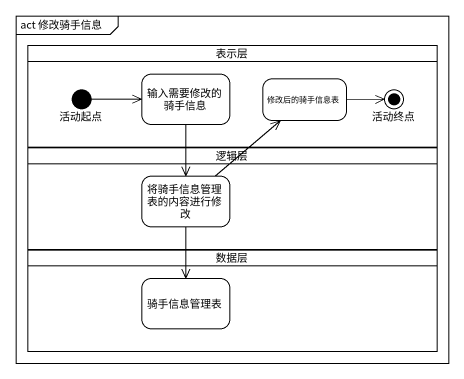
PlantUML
@startuml
mainframe act 修改骑手信息
hide empty description
state 表示层 <<partition>> {
  state 活动起点 <<start>>
  state 输入需要修改的骑手信息
  state 修改后的骑手信息表
  state 活动终点 <<end>>
}
state 逻辑层 <<partition>> {
  state 将骑手信息管理表的内容进行修改
}
state 数据层 <<partition>> {
  state 骑手信息管理表
}
活动起点 -right-> 输入需要修改的骑手信息
输入需要修改的骑手信息 --> 将骑手信息管理表的内容进行修改
修改后的骑手信息表 -right-> 活动终点
将骑手信息管理表的内容进行修改 -up-> 修改后的骑手信息表
将骑手信息管理表的内容进行修改 --> 骑手信息管理表
@enduml
